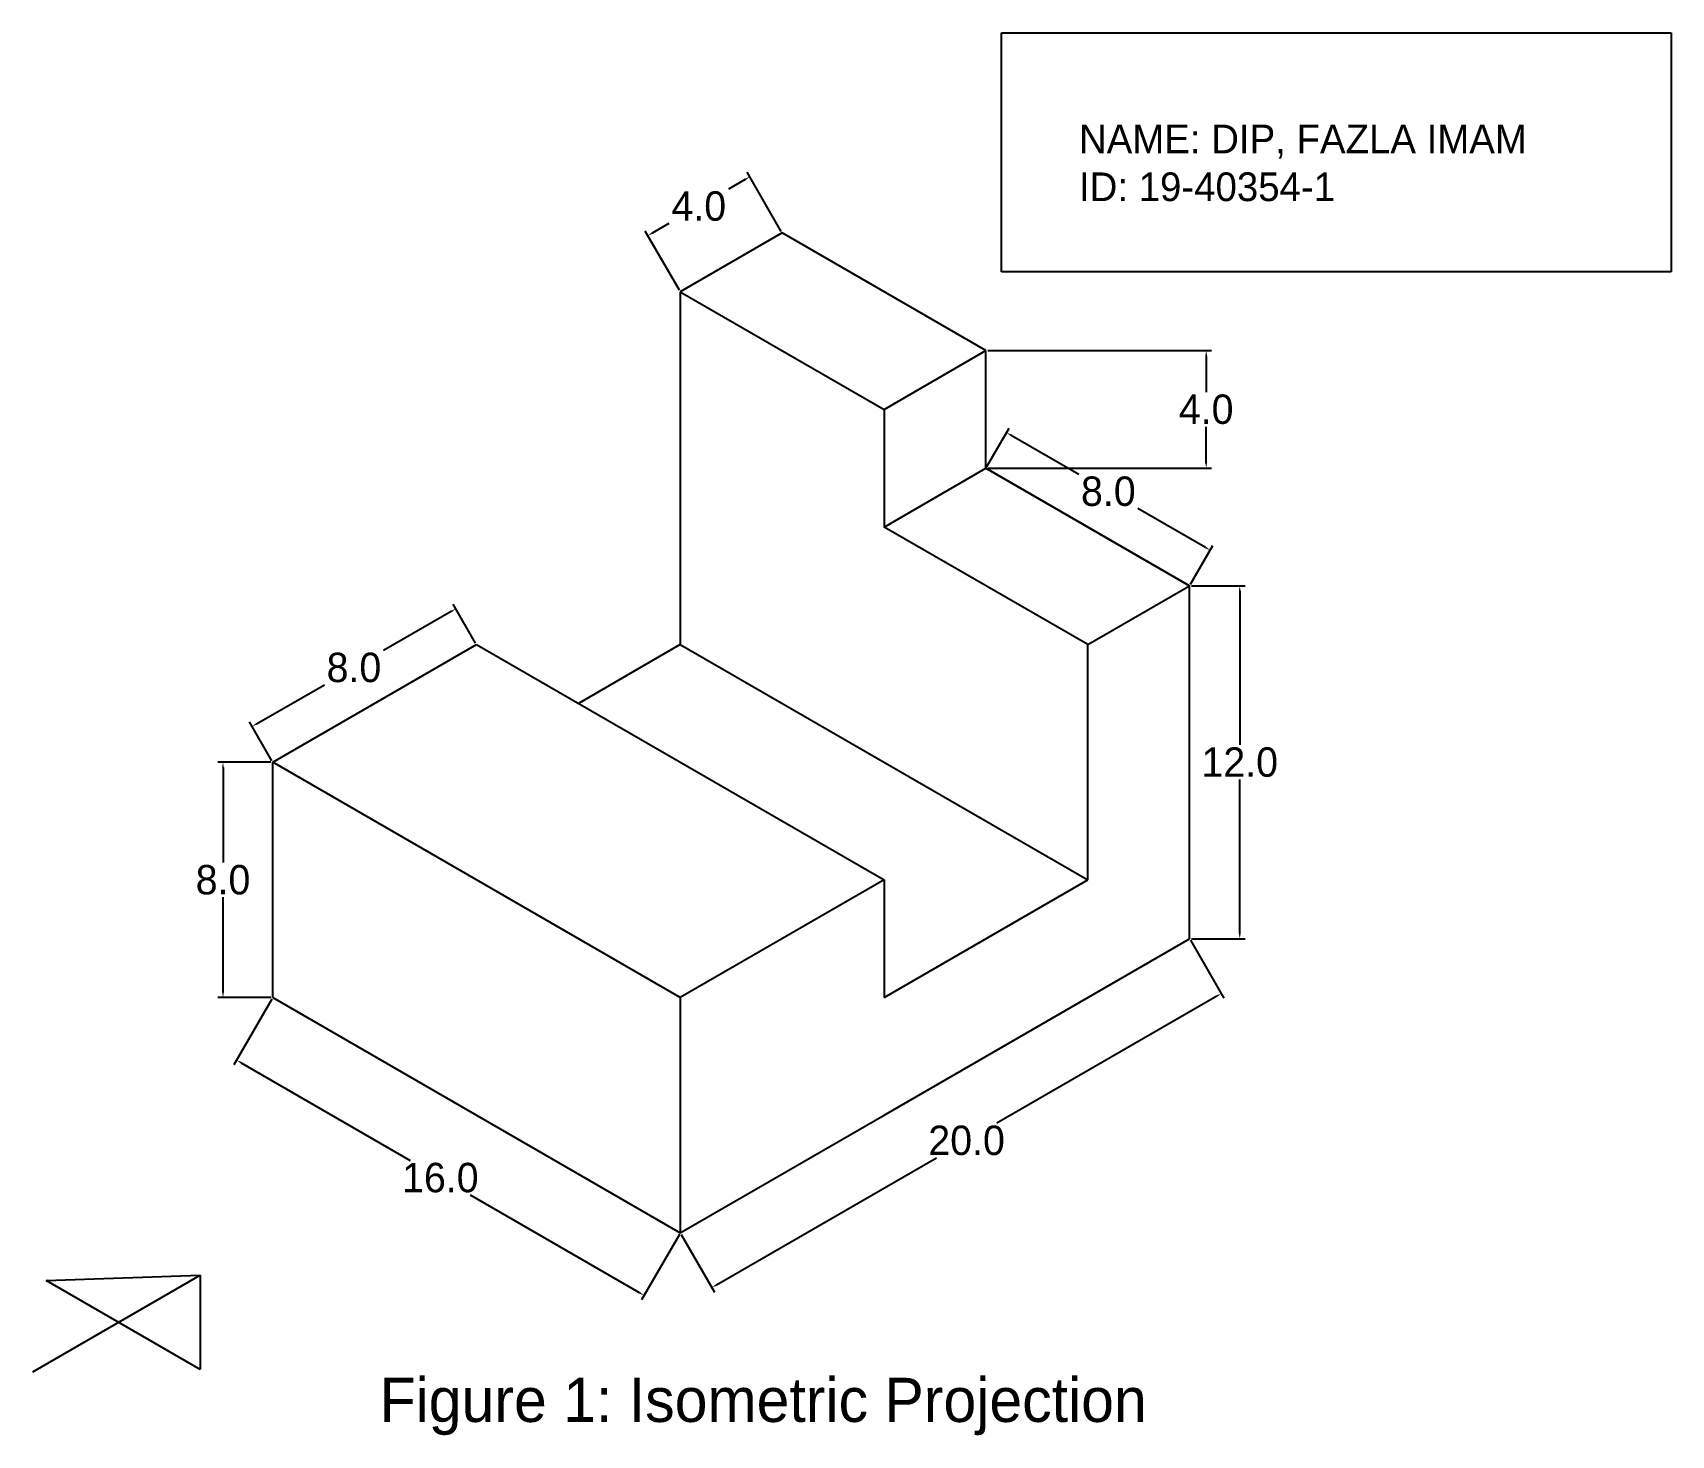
# Model space of a CAD drawing. Header units: inches. Extents: x 16.9 to 72.7, y 4.5 to 52.2.
import ezdxf

# ---------------------------------------------------------------- set-up
doc = ezdxf.new("R2010")
doc.units = ezdxf.units.IN
doc.header["$MEASUREMENT"] = 0
doc.dimstyles.get("Standard").update_dxf_attribs({"dimtxt": 1, "dimasz": 0.18, "dimexe": 0.18, "dimexo": 0.0625, "dimgap": 0.09, "dimtad": 0, "dimtih": 1, "dimtoh": 1, "dimdec": 1, "dimzin": 0, "dimdsep": 46, "dimtxsty": 'Standard', "dimcen": 0.09, "dimadec": 0, "dimazin": 0, "dimtfac": 1, "dimtdec": 1, "dimtofl": 0, "dimtmove": 0, "dimatfit": 3, "dimfxl": 1, "dimtolj": 1, "dimtzin": 0, "dimarcsym": 0})

# ---------------------------------------------------------------- blocks, each defined once
blk = doc.blocks.new('*D2')
at = {"color": 0, "lineweight": -2}
for p, q in [((56.312, 21.33), (57.446, 19.365)), ((57.2, 19.431), (49.718, 15.111)), ((40.191, 9.611), (47.674, 13.931)), ((38.991, 11.33), (40.126, 9.365))]:
    blk.add_line(p, q, dxfattribs=at)
at = {"color": 0}
for points in [[(57.185, 19.457), (57.215, 19.405), (57.356, 19.521)], [(40.176, 9.637), (40.206, 9.585), (40.036, 9.521)]]:
    blk.add_solid(points, dxfattribs=at)
at = {"layer": 'Defpoints', "color": 0}
for p in [(56.28, 21.384), (57.356, 19.521), (38.96, 11.384)]:
    blk.add_point(p, dxfattribs=at)
at = {"color": 0, "insert": (48.696, 14.521), "char_height": 1, "attachment_point": 5}
blk.add_mtext('\\A1;20.0', dxfattribs=at)
blk = doc.blocks.new('*D3')
at = {"color": 0, "lineweight": -2}
for p, q in [((25.072, 19.33), (23.784, 17.099)), ((24.03, 17.165), (29.78, 13.845)), ((37.574, 9.345), (31.824, 12.665)), ((38.929, 11.33), (37.64, 9.099))]:
    blk.add_line(p, q, dxfattribs=at)
at = {"color": 0}
for points in [[(24.045, 17.191), (24.015, 17.139), (23.874, 17.255)], [(37.589, 9.371), (37.559, 9.319), (37.73, 9.255)]]:
    blk.add_solid(points, dxfattribs=at)
at = {"layer": 'Defpoints', "color": 0}
for p in [(25.103, 19.384), (38.96, 11.384), (37.73, 9.255)]:
    blk.add_point(p, dxfattribs=at)
at = {"color": 0, "insert": (30.802, 13.255), "char_height": 1, "attachment_point": 5}
blk.add_mtext('\\A1;16.0', dxfattribs=at)
blk = doc.blocks.new('*D4')
at = {"color": 0, "lineweight": -2}
for p, q in [((25.041, 27.384), (23.232, 27.384)), ((23.412, 27.204), (23.412, 23.974)), ((23.412, 19.564), (23.412, 22.794)), ((25.041, 19.384), (23.232, 19.384))]:
    blk.add_line(p, q, dxfattribs=at)
at = {"color": 0}
for points in [[(23.382, 27.204), (23.442, 27.204), (23.412, 27.384)], [(23.382, 19.564), (23.442, 19.564), (23.412, 19.384)]]:
    blk.add_solid(points, dxfattribs=at)
at = {"layer": 'Defpoints', "color": 0}
for p in [(25.103, 27.384), (23.412, 19.384), (25.103, 19.384)]:
    blk.add_point(p, dxfattribs=at)
at = {"color": 0, "insert": (23.412, 23.384), "char_height": 1, "attachment_point": 5}
blk.add_mtext('\\A1;8.0', dxfattribs=at)
blk = doc.blocks.new('*D5')
at = {"color": 0, "lineweight": -2}
for p, q in [((31.172, 32.513), (28.871, 31.184)), ((32, 31.438), (31.238, 32.759)), ((24.556, 28.693), (26.857, 30.021)), ((25.072, 27.438), (24.31, 28.759))]:
    blk.add_line(p, q, dxfattribs=at)
at = {"color": 0}
for points in [[(31.157, 32.539), (31.187, 32.487), (31.328, 32.603)], [(24.541, 28.719), (24.571, 28.667), (24.4, 28.603)]]:
    blk.add_solid(points, dxfattribs=at)
at = {"layer": 'Defpoints', "color": 0}
for p in [(31.328, 32.603), (32.032, 31.384), (25.103, 27.384)]:
    blk.add_point(p, dxfattribs=at)
at = {"color": 0, "insert": (27.864, 30.603), "char_height": 1, "attachment_point": 5}
blk.add_mtext('\\A1;8.0', dxfattribs=at)
blk = doc.blocks.new('*D6')
at = {"color": 0, "lineweight": -2}
for p, q in [((56.343, 33.384), (58.163, 33.384)), ((57.983, 33.204), (57.983, 27.974)), ((57.983, 21.564), (57.983, 26.794)), ((56.343, 21.384), (58.163, 21.384))]:
    blk.add_line(p, q, dxfattribs=at)
at = {"color": 0}
for points in [[(57.953, 33.204), (58.013, 33.204), (57.983, 33.384)], [(57.953, 21.564), (58.013, 21.564), (57.983, 21.384)]]:
    blk.add_solid(points, dxfattribs=at)
at = {"layer": 'Defpoints', "color": 0}
for p in [(56.28, 33.384), (56.28, 21.384), (57.983, 21.384)]:
    blk.add_point(p, dxfattribs=at)
at = {"color": 0, "insert": (57.983, 27.384), "char_height": 1, "attachment_point": 5}
blk.add_mtext('\\A1;12.0', dxfattribs=at)
blk = doc.blocks.new('*D7')
at = {"color": 0, "lineweight": -2}
for p, q in [((49.383, 37.438), (50.141, 38.751)), ((50.207, 38.505), (52.509, 37.177)), ((56.824, 34.685), (54.522, 36.014)), ((56.312, 33.438), (57.07, 34.751))]:
    blk.add_line(p, q, dxfattribs=at)
at = {"color": 0}
for points in [[(50.222, 38.531), (50.192, 38.479), (50.051, 38.595)], [(56.839, 34.711), (56.809, 34.659), (56.98, 34.595)]]:
    blk.add_solid(points, dxfattribs=at)
at = {"layer": 'Defpoints', "color": 0}
for p in [(49.352, 37.384), (56.98, 34.595), (56.28, 33.384)]:
    blk.add_point(p, dxfattribs=at)
at = {"color": 0, "insert": (53.515, 36.595), "char_height": 1, "attachment_point": 5}
blk.add_mtext('\\A1;8.0', dxfattribs=at)
blk = doc.blocks.new('*D8')
at = {"color": 0, "lineweight": -2}
for p, q in [((49.415, 41.384), (57.022, 41.384)), ((56.842, 41.204), (56.842, 39.974)), ((56.842, 37.564), (56.842, 38.794)), ((49.415, 37.384), (57.022, 37.384))]:
    blk.add_line(p, q, dxfattribs=at)
at = {"color": 0}
for points in [[(56.812, 41.204), (56.872, 41.204), (56.842, 41.384)], [(56.812, 37.564), (56.872, 37.564), (56.842, 37.384)]]:
    blk.add_solid(points, dxfattribs=at)
at = {"layer": 'Defpoints', "color": 0}
for p in [(49.352, 41.384), (49.352, 37.384), (56.842, 37.384)]:
    blk.add_point(p, dxfattribs=at)
at = {"color": 0, "insert": (56.842, 39.384), "char_height": 1, "attachment_point": 5}
blk.add_mtext('\\A1;4.0', dxfattribs=at)
blk = doc.blocks.new('*D9')
at = {"color": 0, "lineweight": -2}
for p, q in [((42.393, 45.438), (41.232, 47.449)), ((41.166, 47.203), (40.596, 46.875)), ((38.014, 45.383), (38.583, 45.712)), ((38.929, 43.438), (37.768, 45.449))]:
    blk.add_line(p, q, dxfattribs=at)
at = {"color": 0}
for points in [[(41.151, 47.229), (41.181, 47.178), (41.322, 47.293)], [(37.999, 45.409), (38.029, 45.358), (37.858, 45.293)]]:
    blk.add_solid(points, dxfattribs=at)
at = {"layer": 'Defpoints', "color": 0}
for p in [(41.322, 47.293), (42.424, 45.384), (38.96, 43.384)]:
    blk.add_point(p, dxfattribs=at)
at = {"color": 0, "insert": (39.59, 46.293), "char_height": 1, "attachment_point": 5}
blk.add_mtext('\\A1;4.0', dxfattribs=at)

msp = doc.modelspace()

# ---------------------------------------------------------------- linework, layer by layer
for p, q in [((49.881, 52.192), (72.654, 52.192)), ((49.881, 44.059), (49.881, 52.192)), ((72.654, 52.192), (72.654, 44.059)), ((42.424, 45.384), (38.96, 43.384)), ((49.352, 41.384), (42.424, 45.384)), ((72.654, 44.059), (49.881, 44.059)), ((38.96, 43.384), (45.888, 39.384)), ((38.96, 43.384), (38.96, 31.384)), ((45.888, 39.384), (49.352, 41.384)), ((49.352, 37.384), (49.352, 41.384)), ((45.888, 39.384), (45.888, 35.384)), ((45.888, 35.384), (49.352, 37.384)), ((56.28, 33.384), (49.352, 37.384)), ((49.352, 37.384), (56.28, 33.384)), ((56.28, 33.384), (49.352, 37.384)), ((52.816, 31.384), (45.888, 35.384)), ((52.816, 31.384), (56.28, 33.384)), ((56.28, 21.384), (56.28, 33.384)), ((25.103, 27.384), (32.032, 31.384)), ((32.032, 31.384), (45.888, 23.384)), ((38.96, 31.384), (35.496, 29.384)), ((38.96, 31.384), (52.816, 23.384)), ((52.816, 23.384), (52.816, 31.384)), ((25.103, 19.384), (25.103, 27.384)), ((38.96, 19.384), (25.103, 27.384)), ((45.888, 23.384), (38.96, 19.384)), ((45.888, 23.384), (45.888, 19.384)), ((45.888, 19.384), (52.816, 23.384)), ((45.888, 15.384), (56.28, 21.384)), ((25.103, 19.384), (38.96, 11.384)), ((38.96, 19.384), (38.96, 11.384)), ((38.96, 11.384), (45.888, 15.384)), ((16.943, 6.656), (22.636, 9.942)), ((17.397, 9.764), (22.636, 9.942)), ((22.636, 6.739), (17.397, 9.764)), ((22.636, 9.942), (22.636, 6.739))]:
    msp.add_line(p, q)

# ---------------------------------------------------------------- texts
for s, height, p in [('NAME: DIP, FAZLA IMAM', 0.97602, (52.517, 48.093)), ('ID: 19-40354-1', 0.97602, (52.517, 46.467)), ('Figure 1: Isometric Projection', 1.5, (28.736, 4.951))]:
    msp.add_text(s, height=height).set_placement(p)

# ---------------------------------------------------------------- dimensions: what is measured, and where the dimension line sits
for p1, p2, distance, picture, middle in [((38.96, 43.384), (42.424, 45.384), 2.204, '*D9', (39.59, 46.293)), ((49.352, 41.384), (49.352, 37.384), 7.49, '*D8', (56.842, 39.384)), ((49.352, 37.384), (56.28, 33.384), 1.398, '*D7', (53.515, 36.595)), ((56.28, 33.384), (56.28, 21.384), 1.702, '*D6', (57.983, 27.384)), ((25.103, 27.384), (32.032, 31.384), 1.407, '*D5', (27.864, 30.603)), ((25.103, 27.384), (25.103, 19.384), -1.692, '*D4', (23.412, 23.384)), ((38.96, 11.384), (56.28, 21.384), -2.151, '*D2', (48.696, 14.521)), ((25.103, 19.384), (38.96, 11.384), -2.459, '*D3', (30.802, 13.255))]:
    dim = msp.add_aligned_dim(p1=p1, p2=p2, distance=distance, dimstyle='Standard')
    dim.commit()
    dim.dimension.update_dxf_attribs({"geometry": picture, "text_midpoint": middle})

doc.saveas('drawing.dxf')
